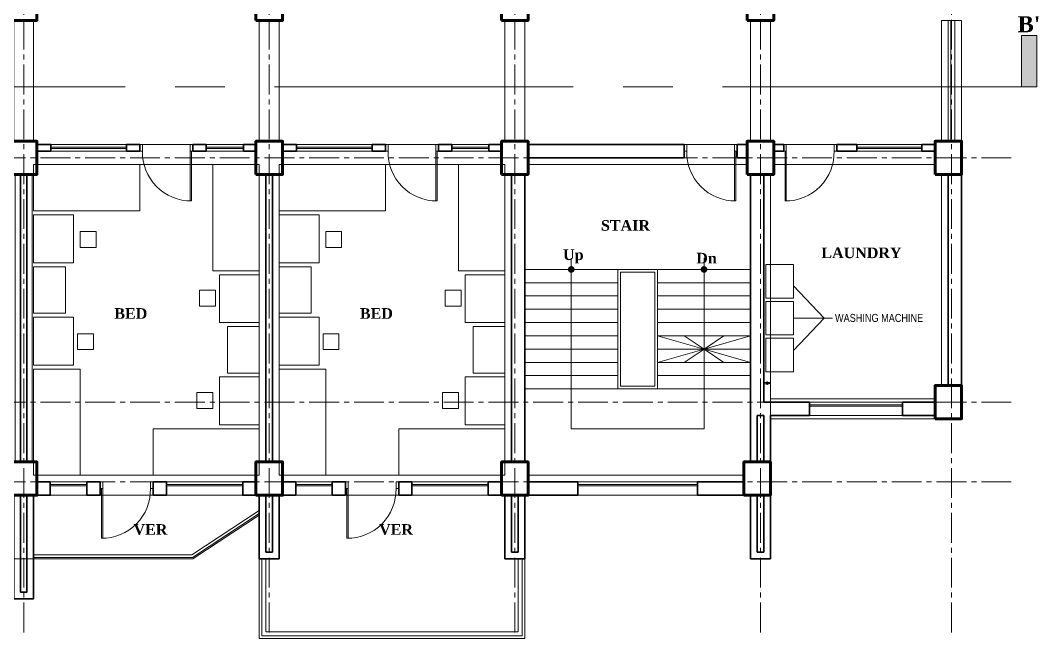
# Model space of a CAD drawing. Header units: feet. Extents: x 25261344 to 25389498, y 30010528 to 30074588.
# Drawn here: x 25383492 to 25384259, y 30072111 to 30072579 of the extents above; entities that cross this region are included whole.
import ezdxf

# ---------------------------------------------------------------- set-up
doc = ezdxf.new("R2010")
doc.units = ezdxf.units.FT
doc.header["$LTSCALE"] = 30
doc.header["$MEASUREMENT"] = 0
doc.header["$PDMODE"] = 32
doc.header["$PDSIZE"] = 15
doc.linetypes.add('CENTER2', pattern=[1.125, 0.75, -0.125, 0.125, -0.125])
doc.layers.get('0').update_dxf_attribs({"lineweight": 5})
for name, color, linetype, lineweight in [('Column', 1, 'Continuous', 80), ('Dim-1', 7, 'Continuous', 9), ('Door', 32, 'Continuous', 5), ('FIX', 8, 'Continuous', 13), ('Furnitures', 251, 'Continuous', 9), ('GRADE BEAM', 2, 'Continuous', 20), ('grid text', 252, 'CENTER2', 9), ('LINE', 193, 'Continuous', 9), ('line 2', 7, 'Continuous', 13), ('rail', 224, 'Continuous', 9), ('s. Fixture', 118, 'Continuous', 9), ('STAIR', 243, 'Continuous', 13), ('TEXT', 7, 'Continuous', 18), ('WALL', 7, 'Continuous', 35), ('WIN', 142, 'Continuous', 20)]:
    doc.layers.add(name, color=color, linetype=linetype, lineweight=lineweight)
doc.styles.get("Standard").update_dxf_attribs({"font": 'timesbd.ttf'})
doc.styles.add('SWIS_LT', font='swisscl.ttf')
doc.dimstyles.new('dim-02', dxfattribs={"dimtxt": 8, "dimasz": 3, "dimexe": 3, "dimexo": 3, "dimgap": 2, "dimtad": 0, "dimdec": 0, "dimzin": 0, "dimdsep": 46, "dimlunit": 4, "dimtxsty": 'SWIS_LT', "dimblk": 'ARCHTICK', "dimcen": 2, "dimdle": 3, "dimclrd": 256, "dimclre": 256, "dimclrt": 256, "dimadec": 0, "dimazin": 0, "dimtfac": 1, "dimtdec": 0, "dimtix": 1, "dimtmove": 0, "dimatfit": 3, "dimfxl": 0, "dimfrac": 2, "dimtolj": 1, "dimtzin": 1, "dimlwd": -1, "dimarcsym": 0})

# ---------------------------------------------------------------- blocks, each defined once
blk = doc.blocks.new('FG')
at = {"layer": 'Door'}
for p, q in [((-2, -5), (-2, -42.39)), ((-1, -5), (-1, -42.39))]:
    blk.add_line(p, q, dxfattribs=at)
for points in [[(-40, 0), (-38, 0), (-38, -5), (-40, -5)], [(0, 0), (-2, 0), (-2, -5), (0, -5)]]:
    blk.add_lwpolyline(points, dxfattribs=at)
blk.add_arc((-1.44, -5.83), 36.57, 178.70538, 270.69047, dxfattribs=at)
blk = doc.blocks.new('_ArchTick')
at = {"color": 0, "linetype": 'ByBlock', "const_width": 0.15}
blk.add_lwpolyline([(-0.5, -0.5), (0.5, 0.5)], dxfattribs=at)
blk = doc.blocks.new('Tap')
at = {"layer": 's. Fixture'}
h = blk.add_hatch(color=256, dxfattribs=at)
h.paths.add_polyline_path([(-0.56, -2.79, 1), (0.55, -2.79, 1)])
h.paths.add_polyline_path([(0.41, -2.79, -1), (-0.42, -2.79, -1)], flags=16)
for p, q in [((0, -0.25), (0, 0)), ((-0.5, -0.5), (-0.5, -1.96)), ((-0.36, -4.04), (-0.36, -5.09)), ((-0.36, -4.43), (0.35, -4.43)), ((-0.36, -4.6), (0.36, -4.6)), ((-0.36, -4.6), (0.36, -4.6)), ((-0.36, -4.73), (0.36, -4.73)), ((-0.36, -4.86), (0.36, -4.86)), ((-0.36, -4.86), (0.36, -4.86)), ((-0.36, -4.99), (0.36, -4.99)), ((-0.35, -5.12), (0.35, -5.12)), ((-0.35, -5.12), (0.35, -5.12)), ((-0.29, -5.25), (0.29, -5.25)), ((0.36, -4.04), (0.36, -5.09)), ((0.5, -0.5), (0.5, -1.96))]:
    blk.add_line(p, q, dxfattribs=at)
blk.add_lwpolyline([(0.97, -2.54), (0.72, -2.6, 0.131281), (0.53, -2.26), (0.71, -2.09), (0.71, -2.08), (0.26, -1.82), (0.25, -1.82), (0.19, -2.06, 0.129161), (-0.19, -2.06), (-0.26, -1.82), (-0.26, -1.82), (-0.71, -2.08), (-0.53, -2.26, 0.131793), (-0.73, -2.59), (-0.97, -2.53), (-0.97, -3.05), (-0.73, -2.98, 0.131959), (-0.53, -3.32), (-0.71, -3.49), (-0.26, -3.75), (-0.2, -3.51, 0.131818), (0.19, -3.51), (0.26, -3.75), (0.71, -3.49), (0.71, -3.49), (0.53, -3.32, 0.132548), (0.72, -2.98), (0.97, -3.04)], format="xyb", dxfattribs=at)
blk.add_lwpolyline([(0.75, -0.25), (-0.75, -0.25), (-0.75, -0.38, 0.414214), (-0.62, -0.5), (0.62, -0.5, 0.414214), (0.75, -0.38)], format="xyb", close=True, dxfattribs=at)
blk.add_lwpolyline([(0.97, -3.04), (0.97, -2.54)], dxfattribs=at)
for radius in [0.555, 0.415]:
    blk.add_circle((0, -2.79), radius, dxfattribs=at)
for points in [[(-0.36, -4.04), (-0.45, -3.89), (-0.5, -3.62)], [(-0.29, -5.25), (-0.33, -5.18), (-0.36, -5.09)], [(0.29, -5.25), (0.33, -5.18), (0.36, -5.09)], [(0.36, -4.04), (0.46, -3.88), (0.5, -3.62)]]:
    blk.add_spline(points, degree=3, dxfattribs=at)
blk = doc.blocks.new('DGFGSDFG')
at = {"layer": 'grid text'}
for p, q in [((25360346.96, 30072118.41), (25360346.96, 30072999.78)), ((25360531.96, 30072118.41), (25360531.96, 30072999.78)), ((25360716.96, 30072118.41), (25360716.96, 30072999.78)), ((25360901.96, 30072118.41), (25360901.96, 30072999.78)), ((25361045.96, 30072118.41), (25361045.96, 30072999.78)), ((25361090.85, 30072475.7), (25359529.41, 30072475.7)), ((25361090.85, 30072291.7), (25359529.41, 30072291.7)), ((25361090.85, 30072231.7), (25359529.41, 30072231.7))]:
    blk.add_line(p, q, dxfattribs=at)
blk = doc.blocks.new('*D177')
at = {"layer": 'Defpoints', "color": 0}
for p in [(25383486.53, 30072923.7), (25382708.87, 30072113.7), (25383671.53, 30072113.7)]:
    blk.add_point(p, dxfattribs=at)
at = {"layer": 'Dim-1', "lineweight": -2}
for p, q in [((25382718.87, 30072923.7), (25382705.87, 30072923.7)), ((25382718.87, 30072113.7), (25382705.87, 30072113.7))]:
    blk.add_line(p, q, dxfattribs=at)
at = {"layer": 'Dim-1'}
for p, q in [((25382708.87, 30072926.7), (25382708.87, 30072531.75)), ((25382708.87, 30072110.7), (25382708.87, 30072505.65))]:
    blk.add_line(p, q, dxfattribs=at)
at = {"layer": 'Dim-1', "xscale": 3, "yscale": 3, "zscale": 3}
for p, rotation in [((25382708.87, 30072923.7), 90), ((25382708.87, 30072113.7), 270)]:
    blk.add_blockref('_ArchTick', p, dxfattribs=dict(at, rotation=rotation))
at = {"layer": 'Dim-1', "insert": (25382708.87, 30072518.7), "char_height": 8, "attachment_point": 5, "rotation": 90, "style": 'SWIS_LT'}
blk.add_mtext('\\A1;67\'-6"', dxfattribs=at)
blk = doc.blocks.new('T B')
at = {"layer": 'GRADE BEAM'}
for points in [[(25352993.54, 30069132.07), (25353008.54, 30069132.07), (25353008.54, 30069041.07), (25352993.54, 30069041.07)], [(25353178.54, 30069132.07), (25353193.54, 30069132.07), (25353193.54, 30069041.07), (25353178.54, 30069041.07)], [(25353363.57, 30069132.07), (25353378.57, 30069132.07), (25353378.54, 30069041.07), (25353363.54, 30069041.07)], [(25353548.54, 30069132.07), (25353563.54, 30069132.07), (25353563.54, 30069041.07), (25353548.54, 30069041.07)], [(25353692.54, 30069132.07), (25353707.54, 30069132.07), (25353707.54, 30069041.07), (25353692.54, 30069041.07)], [(25353176.04, 30069038.57), (25353176.04, 30069023.57), (25353011.04, 30069023.57), (25353011.04, 30069038.57)], [(25353361.04, 30069038.57), (25353361.04, 30069023.57), (25353196.04, 30069023.57), (25353196.04, 30069038.57)], [(25353546.04, 30069038.57), (25353546.04, 30069023.57), (25353381.04, 30069023.57), (25353381.04, 30069038.57)], [(25353687.54, 30069038.57), (25353687.54, 30069023.57), (25353566.04, 30069023.57), (25353566.04, 30069038.57)], [(25352994.54, 30069016.07), (25353007.54, 30069016.07), (25353007.54, 30068799.57), (25352994.54, 30068799.57)], [(25353178.54, 30069016.07), (25353193.54, 30069016.07), (25353193.54, 30068799.57), (25353178.54, 30068799.57)], [(25353363.54, 30069016.07), (25353378.54, 30069016.07), (25353378.54, 30068799.57), (25353363.54, 30068799.57)], [(25353548.54, 30069016.07), (25353563.54, 30069016.07), (25353563.54, 30068799.57), (25353548.54, 30068799.57)], [(25353692.54, 30069016.07), (25353707.54, 30069016.07), (25353707.54, 30068857.07), (25353692.54, 30068857.07)], [(25353687.54, 30068847.07), (25353687.54, 30068832.07), (25353563.54, 30068832.07), (25353563.54, 30068847.07)], [(25353176.04, 30068789.57), (25353176.04, 30068774.57), (25353011.04, 30068774.57), (25353011.04, 30068789.57)], [(25353361.04, 30068789.57), (25353361.04, 30068774.57), (25353196.04, 30068774.57), (25353196.04, 30068789.57)], [(25353543.54, 30068789.57), (25353543.54, 30068774.57), (25353381.04, 30068774.57), (25353381.04, 30068789.57)], [(25352993.54, 30068774.57), (25353008.54, 30068774.57), (25353008.54, 30068726.57), (25352993.54, 30068726.57)], [(25353178.54, 30068774.57), (25353193.54, 30068774.57), (25353193.54, 30068726.57), (25353178.54, 30068726.57)], [(25353363.54, 30068774.57), (25353378.54, 30068774.57), (25353378.54, 30068726.57), (25353363.54, 30068726.57)], [(25353548.54, 30068774.57), (25353563.54, 30068774.57), (25353563.54, 30068726.57), (25353548.54, 30068726.57)]]:
    blk.add_lwpolyline(points, close=True, dxfattribs=at)
blk = doc.blocks.new('COL2')
at = {"layer": 'Column'}
for points in [[(717.5, -266.5), (737.5, -266.5), (737.5, -241.5), (717.5, -241.5)], [(902.5, -266.5), (922.5, -266.5), (922.5, -241.5), (902.5, -241.5)], [(1087.5, -266.5), (1107.5, -266.5), (1107.5, -241.5), (1087.5, -241.5)], [(1272.5, -266.5), (1292.5, -266.5), (1292.5, -241.5), (1272.5, -241.5)], [(717.5, -382.5), (737.5, -382.5), (737.5, -357.5), (717.5, -357.5)], [(902.5, -382.5), (922.5, -382.5), (922.5, -357.5), (902.5, -357.5)], [(1087.5, -382.5), (1107.5, -382.5), (1107.5, -357.5), (1087.5, -357.5)], [(1272.5, -382.5), (1292.5, -382.5), (1292.5, -357.5), (1272.5, -357.5)], [(1414, -382.5), (1434, -382.5), (1434, -357.5), (1414, -357.5)], [(1414, -566.5), (1434, -566.5), (1434, -541.5), (1414, -541.5)], [(717.5, -624), (737.5, -624), (737.5, -599), (717.5, -599)], [(902.5, -624), (922.5, -624), (922.5, -599), (902.5, -599)], [(1087.5, -624), (1107.5, -624), (1107.5, -599), (1087.5, -599)], [(1270, -624), (1290, -624), (1290, -599), (1270, -599)]]:
    blk.add_lwpolyline(points, close=True, dxfattribs=at)
at = {"layer": 'GRADE BEAM'}
blk.add_blockref('T B', (-25352273.54, -30069398.57), dxfattribs=at)

msp = doc.modelspace()

# ---------------------------------------------------------------- hatches: boundary and pattern name
at = {"linetype": 'CENTER2', "ltscale": 10}
msp.add_hatch(color=256, dxfattribs=at).paths.add_polyline_path([(25384257.21, 30072567.75), (25384257.21, 30072529.2), (25384245.56, 30072529.2), (25384245.56, 30072567.75)])

# ---------------------------------------------------------------- linework, layer by layer
msp.add_line((25384245.56, 30072529.2), (25382622.91, 30072529.2), dxfattribs=at)
msp.add_lwpolyline([(25384257.21, 30072529.2), (25384257.21, 30072567.75), (25384245.56, 30072567.75), (25384245.56, 30072529.2)], close=True, dxfattribs=at)
msp.add_lwpolyline([(25383671.53, 30072173.7), (25383671.53, 30072113.7), (25383871.53, 30072113.7), (25383871.53, 30072173.7)])
at = {"layer": 'FIX', "ltscale": 20}
for points in [[(25384074.02, 30072395.33), (25384053.06, 30072395.33), (25384053.06, 30072370), (25384074.02, 30072370)], [(25384074.02, 30072367.65), (25384053.06, 30072367.65), (25384053.06, 30072342.33), (25384074.02, 30072342.33)], [(25384074.02, 30072339.97), (25384053.06, 30072339.97), (25384053.06, 30072314.65), (25384074.02, 30072314.65)]]:
    msp.add_lwpolyline(points, close=True, dxfattribs=at)
at = {"layer": 'Furnitures'}
for points in [[(25383581.53, 30072470.7), (25383501.53, 30072470.7), (25383501.53, 30072435.7), (25383581.53, 30072435.7)], [(25383671.53, 30072390.7), (25383671.53, 30072470.7), (25383636.53, 30072470.7), (25383636.53, 30072390.7)], [(25383766.53, 30072470.7), (25383686.53, 30072470.7), (25383686.53, 30072435.7), (25383766.53, 30072435.7)], [(25383856.53, 30072390.7), (25383856.53, 30072470.7), (25383821.53, 30072470.7), (25383821.53, 30072390.7)], [(25383501.53, 30072432.7), (25383531.53, 30072432.7), (25383531.53, 30072396.7), (25383501.53, 30072396.7)], [(25383686.53, 30072432.7), (25383716.53, 30072432.7), (25383716.53, 30072396.7), (25383686.53, 30072396.7)], [(25383548.55, 30072420.31), (25383536.55, 30072420.31), (25383536.55, 30072408.31), (25383548.55, 30072408.31)], [(25383733.55, 30072420.31), (25383721.55, 30072420.31), (25383721.55, 30072408.31), (25383733.55, 30072408.31)], [(25383501.53, 30072358.7), (25383525.53, 30072358.7), (25383525.53, 30072393.7), (25383501.53, 30072393.7)], [(25383501.53, 30072358.7), (25383525.53, 30072358.7), (25383525.53, 30072393.7), (25383501.53, 30072393.7)], [(25383686.53, 30072358.7), (25383710.53, 30072358.7), (25383710.53, 30072393.7), (25383686.53, 30072393.7)], [(25383671.53, 30072351.7), (25383641.53, 30072351.7), (25383641.53, 30072387.7), (25383671.53, 30072387.7)], [(25383856.53, 30072351.7), (25383826.53, 30072351.7), (25383826.53, 30072387.7), (25383856.53, 30072387.7)], [(25383626.51, 30072364.08), (25383638.51, 30072364.08), (25383638.51, 30072376.08), (25383626.51, 30072376.08)], [(25383811.51, 30072364.08), (25383823.51, 30072364.08), (25383823.51, 30072376.08), (25383811.51, 30072376.08)], [(25383501.53, 30072355.7), (25383531.53, 30072355.7), (25383531.53, 30072319.7), (25383501.53, 30072319.7)], [(25383686.53, 30072355.7), (25383716.53, 30072355.7), (25383716.53, 30072319.7), (25383686.53, 30072319.7)], [(25383671.53, 30072348.7), (25383647.53, 30072348.7), (25383647.53, 30072313.7), (25383671.53, 30072313.7)], [(25383856.53, 30072348.7), (25383832.53, 30072348.7), (25383832.53, 30072313.7), (25383856.53, 30072313.7)], [(25383546.55, 30072343.31), (25383534.55, 30072343.31), (25383534.55, 30072331.31), (25383546.55, 30072331.31)], [(25383731.55, 30072343.31), (25383719.55, 30072343.31), (25383719.55, 30072331.31), (25383731.55, 30072331.31)], [(25383501.53, 30072316.7), (25383501.53, 30072236.7), (25383536.53, 30072236.7), (25383536.53, 30072316.7)], [(25383686.53, 30072316.7), (25383686.53, 30072236.7), (25383721.53, 30072236.7), (25383721.53, 30072316.7)], [(25383671.53, 30072274.7), (25383641.53, 30072274.7), (25383641.53, 30072310.7), (25383671.53, 30072310.7)], [(25383856.53, 30072274.7), (25383826.53, 30072274.7), (25383826.53, 30072310.7), (25383856.53, 30072310.7)], [(25383624.52, 30072287.08), (25383636.52, 30072287.08), (25383636.52, 30072299.08), (25383624.52, 30072299.08)], [(25383809.52, 30072287.08), (25383821.52, 30072287.08), (25383821.52, 30072299.08), (25383809.52, 30072299.08)], [(25383591.53, 30072236.7), (25383671.53, 30072236.7), (25383671.53, 30072271.7), (25383591.53, 30072271.7)], [(25383776.53, 30072236.7), (25383856.53, 30072236.7), (25383856.53, 30072271.7), (25383776.53, 30072271.7)]]:
    msp.add_lwpolyline(points, close=True, dxfattribs=at)
at = {"layer": 'LINE', "color": 0, "ltscale": 10, "const_width": 2.5}
for points in [[(25383906.53, 30072392.95, -1), (25383906.53, 30072390.45, -1)], [(25384006.53, 30072392.95, -1), (25384006.53, 30072390.45, -1)]]:
    msp.add_lwpolyline(points, format="xyb", close=True, dxfattribs=at)
at = {"layer": 'LINE', "color": 0, "ltscale": 10}
for points in [[(25383906.53, 30072400.16), (25383906.53, 30072271.7), (25383906.53, 30072271.7), (25384006.53, 30072271.7), (25384006.53, 30072331.7), (25383971.53, 30072321.7), (25383991.53, 30072321.7), (25384006.53, 30072331.7), (25384041.53, 30072321.7), (25384021.53, 30072321.7), (25384006.53, 30072331.7)], [(25384006.53, 30072400.16), (25384006.53, 30072331.7), (25383971.53, 30072341.7), (25383991.53, 30072341.7), (25384006.53, 30072331.7), (25384041.53, 30072341.7), (25384021.53, 30072341.7), (25384006.53, 30072331.7)]]:
    msp.add_lwpolyline(points, dxfattribs=at)
at = {"layer": 'line 2'}
for p, q in [((25384190.53, 30072579.2), (25384190.53, 30072488.2)), ((25384200.53, 30072579.2), (25384200.53, 30072488.2)), ((25383671.53, 30072206.7), (25383621.53, 30072173.7)), ((25383501.53, 30072173.7), (25383621.53, 30072173.7))]:
    msp.add_line(p, q, dxfattribs=at)
at = {"layer": 'rail'}
for p, q in [((25384192.53, 30072579.2), (25384192.53, 30072488.2)), ((25384195.53, 30072579.2), (25384195.53, 30072488.2)), ((25383941.53, 30072301.7), (25383941.53, 30072391.7)), ((25383941.53, 30072391.7), (25383971.53, 30072391.7)), ((25383943.53, 30072303.7), (25383943.53, 30072389.7)), ((25383943.53, 30072389.7), (25383969.53, 30072389.7)), ((25383969.53, 30072303.7), (25383969.53, 30072389.7)), ((25383971.53, 30072301.7), (25383971.53, 30072391.7)), ((25383971.53, 30072301.7), (25383941.53, 30072301.7)), ((25383969.53, 30072303.7), (25383943.53, 30072303.7)), ((25383671.53, 30072210.29), (25383620.63, 30072176.7)), ((25383671.53, 30072207.9), (25383621.23, 30072174.7)), ((25383620.63, 30072176.7), (25383501.53, 30072176.7)), ((25383621.23, 30072174.7), (25383501.53, 30072174.7))]:
    msp.add_line(p, q, dxfattribs=at)
for points in [[(25383673.53, 30072173.7), (25383673.53, 30072115.7), (25383869.53, 30072115.7), (25383869.53, 30072173.7)], [(25383676.53, 30072173.7), (25383676.53, 30072118.7), (25383866.53, 30072118.7), (25383866.53, 30072173.7)]]:
    msp.add_lwpolyline(points, dxfattribs=at)
at = {"layer": 'STAIR'}
for p, q in [((25383941.53, 30072391.7), (25383871.53, 30072391.7)), ((25383971.53, 30072391.7), (25384041.53, 30072391.7)), ((25383941.53, 30072381.7), (25383871.53, 30072381.7)), ((25383971.53, 30072381.7), (25384041.53, 30072381.7)), ((25383941.53, 30072371.7), (25383871.53, 30072371.7)), ((25383971.53, 30072371.7), (25384041.53, 30072371.7)), ((25383941.53, 30072361.7), (25383871.53, 30072361.7)), ((25383971.53, 30072361.7), (25384041.53, 30072361.7)), ((25383941.53, 30072351.7), (25383871.53, 30072351.7)), ((25383971.53, 30072351.7), (25384041.53, 30072351.7)), ((25383941.53, 30072341.7), (25383871.53, 30072341.7)), ((25383971.53, 30072341.7), (25384041.53, 30072341.7)), ((25383941.53, 30072331.7), (25383871.53, 30072331.7)), ((25383971.53, 30072331.7), (25384041.53, 30072331.7)), ((25383941.53, 30072321.7), (25383871.53, 30072321.7)), ((25383971.53, 30072321.7), (25384041.53, 30072321.7)), ((25383941.53, 30072311.7), (25383871.53, 30072311.7)), ((25383971.53, 30072311.7), (25384041.53, 30072311.7)), ((25383941.53, 30072301.7), (25383871.53, 30072301.7)), ((25383971.53, 30072301.7), (25384041.53, 30072301.7))]:
    msp.add_line(p, q, dxfattribs=at)
at = {"layer": 'WALL', "ltscale": 10}
for p, q in [((25383514.53, 30072485.7), (25383504.03, 30072485.7)), ((25383514.53, 30072485.7), (25383514.53, 30072480.7)), ((25383571.53, 30072485.7), (25383571.53, 30072480.7)), ((25383581.53, 30072485.7), (25383571.53, 30072485.7)), ((25383581.53, 30072485.7), (25383581.53, 30072480.7)), ((25383631.53, 30072485.7), (25383621.53, 30072485.7)), ((25383659.53, 30072485.7), (25383669.03, 30072485.7)), ((25383699.53, 30072485.7), (25383689.03, 30072485.7)), ((25383699.53, 30072485.7), (25383699.53, 30072480.7)), ((25383756.53, 30072485.7), (25383756.53, 30072480.7)), ((25383766.53, 30072485.7), (25383756.53, 30072485.7)), ((25383766.53, 30072485.7), (25383766.53, 30072480.7)), ((25383816.53, 30072485.7), (25383806.53, 30072485.7)), ((25383844.53, 30072485.7), (25383854.03, 30072485.7)), ((25383874.03, 30072485.7), (25383991.53, 30072485.7)), ((25383991.53, 30072475.7), (25383991.53, 30072485.7)), ((25384031.53, 30072485.7), (25384039.03, 30072485.7)), ((25384031.53, 30072475.7), (25384031.53, 30072485.7)), ((25384059.03, 30072485.7), (25384066.53, 30072485.7)), ((25384106.53, 30072485.7), (25384106.53, 30072480.7)), ((25384106.53, 30072485.7), (25384121.53, 30072485.7)), ((25384170.53, 30072485.7), (25384180.53, 30072485.7)), ((25383514.53, 30072480.7), (25383504.03, 30072480.7)), ((25383571.53, 30072480.7), (25383581.53, 30072480.7)), ((25383631.53, 30072480.7), (25383621.53, 30072480.7)), ((25383659.53, 30072480.7), (25383669.03, 30072480.7)), ((25383699.53, 30072480.7), (25383689.03, 30072480.7)), ((25383756.53, 30072480.7), (25383766.53, 30072480.7)), ((25383816.53, 30072480.7), (25383806.53, 30072480.7)), ((25383844.53, 30072480.7), (25383854.03, 30072480.7)), ((25384059.03, 30072480.7), (25384066.53, 30072480.7)), ((25384121.53, 30072480.7), (25384106.53, 30072480.7)), ((25384180.53, 30072480.7), (25384170.53, 30072480.7)), ((25383874.03, 30072475.7), (25383991.53, 30072475.7)), ((25384031.53, 30072475.7), (25384039.03, 30072475.7)), ((25383491.53, 30072463.2), (25383491.53, 30072246.7)), ((25383496.53, 30072463.2), (25383496.53, 30072246.7)), ((25383676.53, 30072463.2), (25383676.53, 30072246.7)), ((25383681.53, 30072463.2), (25383681.53, 30072246.7)), ((25383861.53, 30072463.2), (25383861.53, 30072246.7)), ((25383871.53, 30072463.2), (25383871.53, 30072246.7)), ((25384041.53, 30072463.2), (25384041.53, 30072246.7)), ((25384051.53, 30072463.2), (25384051.53, 30072291.7)), ((25384190.53, 30072463.2), (25384190.53, 30072304.2)), ((25384200.53, 30072463.2), (25384200.53, 30072304.2)), ((25384086.03, 30072291.82), (25384051.53, 30072291.82)), ((25384086.03, 30072291.82), (25384086.03, 30072281.82)), ((25384180.53, 30072291.82), (25384156.03, 30072291.82)), ((25384046.53, 30072281.7), (25384046.53, 30072246.7)), ((25384051.53, 30072281.7), (25384046.53, 30072281.7)), ((25384051.53, 30072281.7), (25384051.53, 30072246.7)), ((25384086.03, 30072281.82), (25384056.53, 30072281.82)), ((25384056.53, 30072281.7), (25384056.53, 30072246.7)), ((25384180.53, 30072281.82), (25384156.03, 30072281.82)), ((25383541.53, 30072231.82), (25383551.53, 30072231.82)), ((25383591.53, 30072231.82), (25383591.53, 30072221.82)), ((25383591.53, 30072231.82), (25383601.53, 30072231.82)), ((25383601.53, 30072231.82), (25383601.53, 30072221.82)), ((25383726.53, 30072231.82), (25383736.53, 30072231.82)), ((25383776.53, 30072231.82), (25383776.53, 30072221.82)), ((25383776.53, 30072231.82), (25383786.53, 30072231.82)), ((25383786.53, 30072231.82), (25383786.53, 30072221.82)), ((25383874.03, 30072231.82), (25383911.53, 30072231.82)), ((25383911.53, 30072231.82), (25383911.53, 30072221.82)), ((25384001.53, 30072231.82), (25384036.53, 30072231.82)), ((25383541.53, 30072221.82), (25383551.53, 30072221.82)), ((25383601.53, 30072221.82), (25383591.53, 30072221.82)), ((25383671.53, 30072221.7), (25383671.53, 30072173.7)), ((25383676.53, 30072221.7), (25383676.53, 30072178.7)), ((25383681.53, 30072221.7), (25383681.53, 30072178.7)), ((25383686.53, 30072221.7), (25383686.53, 30072173.7)), ((25383726.53, 30072221.82), (25383736.53, 30072221.82)), ((25383786.53, 30072221.82), (25383776.53, 30072221.82)), ((25383856.53, 30072221.7), (25383856.53, 30072173.7)), ((25383861.53, 30072221.7), (25383861.53, 30072178.7)), ((25383866.53, 30072221.7), (25383866.53, 30072178.7)), ((25383911.53, 30072221.82), (25383871.53, 30072221.82)), ((25383871.53, 30072221.7), (25383871.53, 30072173.7)), ((25384001.53, 30072221.82), (25384036.53, 30072221.82)), ((25384041.53, 30072221.7), (25384041.53, 30072173.7)), ((25384046.53, 30072221.7), (25384046.53, 30072178.7)), ((25384051.53, 30072221.7), (25384051.53, 30072178.7)), ((25384056.53, 30072221.7), (25384056.53, 30072173.7)), ((25383676.53, 30072178.7), (25383681.53, 30072178.7)), ((25383861.53, 30072178.7), (25383866.53, 30072178.7)), ((25384046.53, 30072178.7), (25384051.53, 30072178.7)), ((25383671.53, 30072173.7), (25383686.53, 30072173.7)), ((25383856.53, 30072173.7), (25383871.53, 30072173.7)), ((25384041.53, 30072173.7), (25384056.53, 30072173.7))]:
    msp.add_line(p, q, dxfattribs=at)
for points in [[(25383621.53, 30072485.7), (25383621.53, 30072480.7)], [(25383631.53, 30072485.7), (25383631.53, 30072480.7)], [(25383659.53, 30072485.7), (25383659.53, 30072480.7)], [(25383806.53, 30072485.7), (25383806.53, 30072480.7)], [(25383816.53, 30072485.7), (25383816.53, 30072480.7)], [(25383844.53, 30072485.7), (25383844.53, 30072480.7)], [(25384066.53, 30072485.7), (25384066.53, 30072480.7)], [(25384121.53, 30072485.7), (25384121.53, 30072480.7)], [(25384170.53, 30072485.7), (25384170.53, 30072480.7)], [(25384156.03, 30072291.82), (25384156.03, 30072281.82)], [(25383541.53, 30072231.82), (25383541.53, 30072221.82)], [(25383551.53, 30072231.82), (25383551.53, 30072221.82)], [(25383726.53, 30072231.82), (25383726.53, 30072221.82)], [(25383736.53, 30072231.82), (25383736.53, 30072221.82)], [(25384001.53, 30072231.82), (25384001.53, 30072221.82)], [(25383501.53, 30072221.7), (25383501.53, 30072143.7), (25383486.53, 30072143.7), (25383486.53, 30072221.7)], [(25383496.53, 30072221.7), (25383496.53, 30072148.7), (25383491.53, 30072148.7), (25383491.53, 30072221.7)]]:
    msp.add_lwpolyline(points, dxfattribs=at)
for points in [[(25383504.03, 30072231.7), (25383514.03, 30072231.7), (25383514.03, 30072221.7), (25383504.03, 30072221.7)], [(25383659.03, 30072231.7), (25383669.03, 30072231.7), (25383669.03, 30072221.7), (25383659.03, 30072221.7)], [(25383689.03, 30072231.7), (25383699.03, 30072231.7), (25383699.03, 30072221.7), (25383689.03, 30072221.7)], [(25383844.03, 30072231.7), (25383854.03, 30072231.7), (25383854.03, 30072221.7), (25383844.03, 30072221.7)]]:
    msp.add_lwpolyline(points, close=True, dxfattribs=at)
at = {"layer": 'WIN'}
for p, q in [((25383571.53, 30072485.7), (25383514.53, 30072485.7)), ((25383631.53, 30072485.7), (25383659.53, 30072485.7)), ((25383756.53, 30072485.7), (25383699.53, 30072485.7)), ((25383816.53, 30072485.7), (25383844.53, 30072485.7)), ((25384121.53, 30072485.7), (25384170.53, 30072485.7)), ((25383571.53, 30072483.7), (25383514.53, 30072483.7)), ((25383571.53, 30072482.7), (25383514.53, 30072482.7)), ((25383571.53, 30072480.7), (25383514.53, 30072480.7)), ((25383631.53, 30072483.7), (25383659.53, 30072483.7)), ((25383631.53, 30072482.7), (25383659.53, 30072482.7)), ((25383631.53, 30072480.7), (25383659.53, 30072480.7)), ((25383756.53, 30072483.7), (25383699.53, 30072483.7)), ((25383756.53, 30072482.7), (25383699.53, 30072482.7)), ((25383756.53, 30072480.7), (25383699.53, 30072480.7)), ((25383816.53, 30072483.7), (25383844.53, 30072483.7)), ((25383816.53, 30072482.7), (25383844.53, 30072482.7)), ((25383816.53, 30072480.7), (25383844.53, 30072480.7)), ((25384121.53, 30072483.7), (25384170.53, 30072483.7)), ((25384121.53, 30072482.7), (25384170.53, 30072482.7)), ((25384121.53, 30072480.7), (25384170.53, 30072480.7)), ((25384156.03, 30072291.82), (25384086.03, 30072291.82)), ((25384156.03, 30072289.82), (25384086.03, 30072289.82)), ((25384156.03, 30072288.82), (25384086.03, 30072288.82)), ((25384086.03, 30072281.82), (25384156.03, 30072281.82)), ((25383541.53, 30072231.82), (25383511.53, 30072231.82)), ((25383541.53, 30072229.82), (25383514.03, 30072229.82)), ((25383541.53, 30072228.82), (25383514.03, 30072228.82)), ((25383601.53, 30072231.82), (25383661.53, 30072231.82)), ((25383601.53, 30072229.82), (25383659.03, 30072229.82)), ((25383601.53, 30072228.82), (25383659.03, 30072228.82)), ((25383726.53, 30072231.82), (25383696.53, 30072231.82)), ((25383726.53, 30072229.82), (25383699.03, 30072229.82)), ((25383726.53, 30072228.82), (25383699.03, 30072228.82)), ((25383786.53, 30072231.82), (25383846.53, 30072231.82)), ((25383786.53, 30072229.82), (25383844.03, 30072229.82)), ((25383786.53, 30072228.82), (25383844.03, 30072228.82)), ((25384001.53, 30072231.82), (25383911.53, 30072231.82)), ((25384001.53, 30072229.82), (25383911.53, 30072229.82)), ((25384001.53, 30072228.82), (25383911.53, 30072228.82)), ((25383541.53, 30072221.82), (25383511.53, 30072221.82)), ((25383601.53, 30072221.82), (25383661.53, 30072221.82)), ((25383726.53, 30072221.82), (25383696.53, 30072221.82)), ((25383786.53, 30072221.82), (25383846.53, 30072221.82)), ((25383911.53, 30072221.82), (25384001.53, 30072221.82))]:
    msp.add_line(p, q, dxfattribs=at)

# ---------------------------------------------------------------- block references
msp.add_blockref('DGFGSDFG', (23147.08, 0))
at = {"layer": 'Dim-1'}
msp.add_blockref('COL2', (25382766.53, 30072845.7), dxfattribs=at)
at = {"layer": 'Door', "color": 2}
for p in [(25383621.53, 30072485.7), (25383806.53, 30072485.7), (25384031.53, 30072485.7)]:
    msp.add_blockref('FG', p, dxfattribs=at)
at = {"layer": 'Door', "color": 2, "xscale": -1}
for p in [(25384066.53, 30072485.7), (25383551.53, 30072231.7), (25383736.53, 30072231.7)]:
    msp.add_blockref('FG', p, dxfattribs=at)
at = {"layer": 's. Fixture', "rotation": 90.00000000000001}
msp.add_blockref('Tap', (25384051.41, 30072306.11), dxfattribs=at)

# ---------------------------------------------------------------- texts
at = {"linetype": 'CENTER2', "ltscale": 10, "insert": (25384259.96, 30072570.26), "char_height": 12, "width": 17.0513, "attachment_point": 9}
msp.add_mtext("B'", dxfattribs=at)
at = {"layer": 'TEXT', "ltscale": 10, "char_height": 8}
for s, insert, width, attachment_point in [('STAIR', (25383928.9, 30072420.7), 174.7812, 7), ('Up', (25383915.79, 30072396.16), 179.7812, 9), ('Dn', (25384016.13, 30072396.16), 172.2812, 9), ('LAUNDRY', (25384094.91, 30072408.18), 174.7812, 1), ('BED', (25383562.3, 30072362.53), 179.7812, 1), ('BED', (25383747.3, 30072362.53), 179.7812, 1), ('VER', (25383576.77, 30072199.9), 179.7812, 1), ('VER', (25383761.77, 30072199.9), 179.7812, 1)]:
    msp.add_mtext(s, dxfattribs=dict(at, insert=insert, width=width, attachment_point=attachment_point))
at = {"layer": 'TEXT', "ltscale": 20, "insert": (25384138.41, 30072352.09), "char_height": 6, "width": 144.4952, "attachment_point": 8}
msp.add_mtext('{\\fArial Narrow|b0|i0|c0|p34;WASHING MACHINE}', dxfattribs=at)

# ---------------------------------------------------------------- dimensions: what is measured, and where the dimension line sits
at = {"layer": 'Dim-1'}
dim = msp.add_linear_dim(base=(25382708.87, 30072113.7), p1=(25383486.53, 30072923.7), p2=(25383671.53, 30072113.7), angle=90, dimstyle='dim-02', override={"dimtxt": 8, "dimfxl": 10}, dxfattribs=at)
dim.commit()
dim.dimension.update_dxf_attribs({"geometry": '*D177', "text_midpoint": (25382708.87, 30072518.7)})

# ---------------------------------------------------------------- leaders
at = {"layer": 'Dim-1', "color": 2}
for points in [[(25384074.02, 30072379.24), (25384097.15, 30072354.99)], [(25384074.02, 30072354.99), (25384103.43, 30072354.99)], [(25384074.02, 30072330.74), (25384097.15, 30072354.99)]]:
    msp.add_leader(points, dimstyle='dim-02', override={"dimgap": 2, "dimtad": 0}, dxfattribs=at)

doc.saveas('drawing.dxf')
